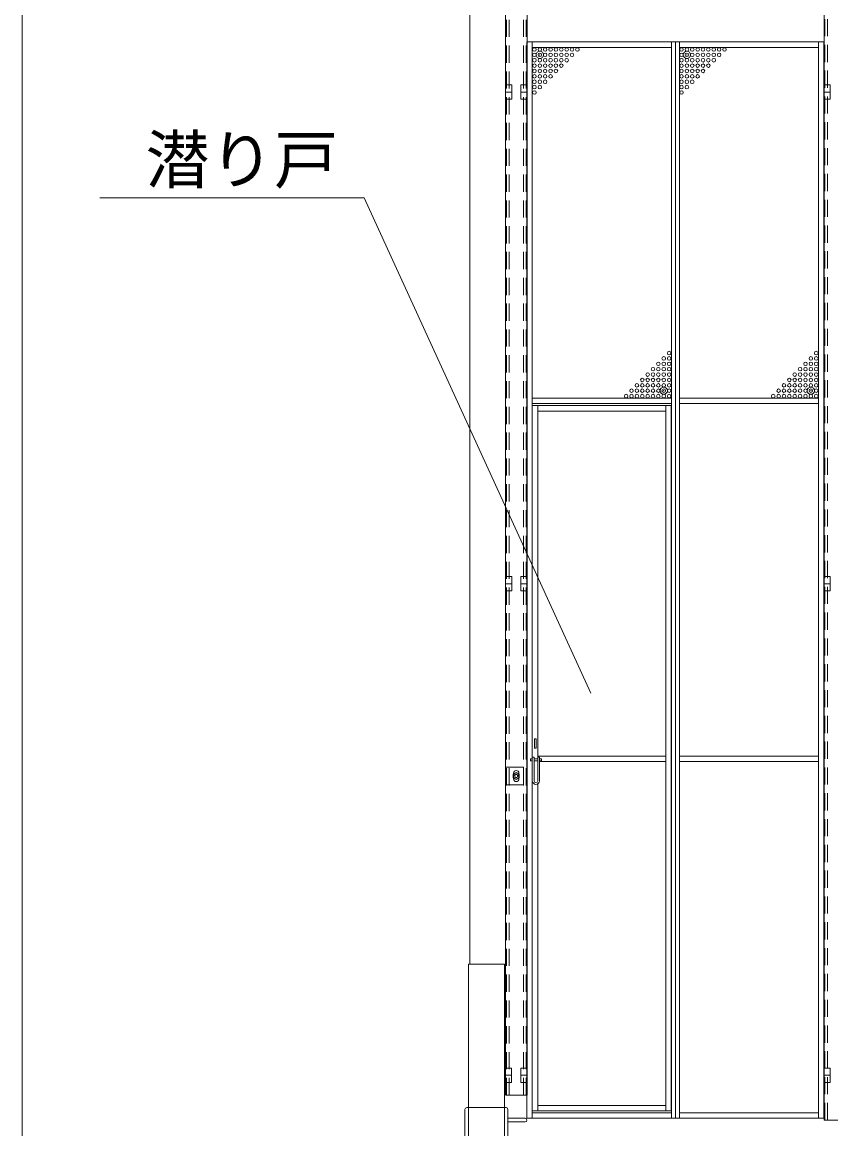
# Model space of a CAD drawing. Units: millimetres, scale not verified. Extents: x -10338 to 10338, y -7128 to 7128.
# Drawn here: x -10338 to -8081, y -4318 to -1231 of the extents above; entities that cross this region are included whole.
import ezdxf
from ezdxf.enums import TextEntityAlignment as Align

# ---------------------------------------------------------------- set-up
doc = ezdxf.new("R2010")
doc.units = ezdxf.units.MM
doc.header["$LTSCALE"] = 40
doc.header["$PDMODE"] = 32
doc.header["$PDSIZE"] = 20
doc.linetypes.add('DASHED1', pattern=[1.8, 1.2, -0.6])
for name, color, linetype, lineweight in [('0-0_0', 7, 'Continuous', 9), ('0-5_CYG-99', 7, 'Continuous', 9), ('0-9_TEXT', 7, 'Continuous', 9), ('0-A_ﾒッｼュﾊﾟﾈﾙ用ﾌﾞﾛッｸ', 7, 'Continuous', 9)]:
    doc.layers.add(name, color=color, linetype=linetype, lineweight=lineweight)
doc.styles.add('ＭＳ ゴシック', font='')
doc.styles.get('ＭＳ ゴシック').set_extended_font_data('MS Gothic')

msp = doc.modelspace()

# ---------------------------------------------------------------- linework, layer by layer
at = {"layer": '0-0_0'}
msp.add_line((-10338.45, 7127.75), (-10338.45, -7127.75), dxfattribs=at)
at = {"layer": '0-5_CYG-99'}
for p, q in [((-9089.25, 141.04), (-9089.25, -3858.96)), ((-8100.25, -4293.78), (-8100.25, -73.99)), ((-8989.25, -4223.78), (-8989.25, -258.96)), ((-8929.25, -4223.96), (-8929.25, -548.96)), ((-8929.55, -1285.98), (-8929.55, -4288.98)), ((-8100.55, -1285.98), (-8929.55, -1285.98)), ((-8914.55, -4288.98), (-8914.55, -1285.98)), ((-8526.05, -4288.98), (-8526.05, -1285.98)), ((-8515.05, -4288.98), (-8515.05, -1285.98)), ((-8504.05, -4288.98), (-8504.05, -1285.98)), ((-8115.55, -4288.98), (-8115.55, -1285.98)), ((-8100.55, -1285.98), (-8100.55, -4288.98)), ((-8526.05, -1300.98), (-8914.55, -1300.98)), ((-8504.05, -1300.98), (-8115.55, -1300.98)), ((-8988.95, -1405.98), (-8971.95, -1405.98)), ((-8929.55, -1405.98), (-8946.55, -1405.98)), ((-8100.55, -1405.98), (-8083.55, -1405.98)), ((-8971.95, -1425.98), (-8989.25, -1425.98)), ((-8946.55, -1425.98), (-8929.55, -1425.98)), ((-8083.55, -1425.98), (-8100.55, -1425.98)), ((-8526.05, -2279.98), (-8914.55, -2279.98)), ((-8504.05, -2279.98), (-8115.55, -2279.98)), ((-8526.05, -2294.98), (-8914.55, -2294.98)), ((-8526.45, -2300.62), (-8914.55, -2300.62)), ((-8899.36, -2300.62), (-8899.36, -3286.31)), ((-8541.64, -2315.62), (-8899.36, -2315.62)), ((-8541.64, -2300.62), (-8541.64, -4267.98)), ((-8526.45, -2300.62), (-8526.45, -4267.98)), ((-8504.05, -2294.98), (-8115.55, -2294.98)), ((-8989.25, -2777.48), (-8971.95, -2777.48)), ((-8971.95, -2777.48), (-8971.95, -2797.48)), ((-8946.55, -2797.48), (-8929.55, -2797.48)), ((-8914.52, -3291.37), (-8919.59, -3291.37)), ((-8909.46, -3286.31), (-8899.33, -3286.31)), ((-8899.33, -3291.37), (-8909.46, -3291.37)), ((-8541.64, -3278.2), (-8899.36, -3278.2)), ((-8899.36, -3291.37), (-8899.36, -3347.6)), ((-8894.26, -3286.31), (-8889.2, -3286.31)), ((-8541.64, -3293.2), (-8894.26, -3293.2)), ((-8504.05, -3278.2), (-8115.55, -3278.2)), ((-8504.05, -3293.2), (-8115.55, -3293.2)), ((-8939.25, -3308.96), (-8989.25, -3308.96)), ((-8966.75, -3325.96), (-8966.75, -3341.96)), ((-8951.75, -3325.96), (-8951.75, -3341.96)), ((-8939.25, -3308.96), (-8939.25, -3358.96)), ((-8989.25, -3358.96), (-8939.25, -3358.96)), ((-8899.36, -3355.87), (-8899.36, -4267.98)), ((-8972.25, -4148.98), (-8989.25, -4148.98)), ((-8972.25, -4168.98), (-8989.25, -4168.98)), ((-8929.55, -4168.98), (-8946.55, -4168.98)), ((-8929.25, -4223.96), (-8989.25, -4223.96)), ((-8995.66, -4258.97), (-9097.45, -4258.97)), ((-8992.45, -4258.96), (-9094.25, -4258.96)), ((-9092.45, -4358.96), (-9092.45, -4258.97)), ((-8992.46, -4258.97), (-8987.46, -4258.97)), ((-8992.45, -4358.96), (-8992.45, -4258.97)), ((-8541.64, -4252.98), (-8899.36, -4252.98)), ((-9102.45, -4263.97), (-9102.45, -4338.96)), ((-8982.46, -4263.97), (-8982.46, -4338.96)), ((-8982.46, -4288.97), (-8934.46, -4288.97)), ((-8100.55, -4288.98), (-8929.55, -4288.98)), ((-8526.45, -4267.98), (-8914.55, -4267.98)), ((-8526.05, -4273.98), (-8914.55, -4273.98)), ((-8504.05, -4273.98), (-8115.55, -4273.98)), ((-8934.46, -4298.96), (-8982.46, -4298.96)), ((-8100.25, -4293.99), (-8040.25, -4293.99))]:
    msp.add_line(p, q, dxfattribs=at)
at = {"layer": '0-5_CYG-99', "linetype": 'DASHED1'}
for p, q in [((-8097.95, -4293.99), (-8097.95, -73.99)), ((-8090.25, -4293.99), (-8090.25, -73.99)), ((-8986.95, -4223.96), (-8986.95, -548.96)), ((-8979.25, -4223.96), (-8979.25, -548.96)), ((-8939.25, -4223.96), (-8939.25, -548.96)), ((-8931.55, -4223.96), (-8931.55, -548.96))]:
    msp.add_line(p, q, dxfattribs=at)
at = {"layer": '0-5_CYG-99'}
for points in [[(-8989.25, -1445.98), (-8971.95, -1445.98), (-8971.95, -1405.98)], [(-8929.25, -1445.98), (-8946.55, -1445.98), (-8946.55, -1405.98)], [(-8083.55, -1405.98), (-8083.55, -1445.98), (-8100.25, -1445.98)], [(-8929.55, -2777.48), (-8946.55, -2777.48), (-8946.55, -2797.48)], [(-8100.55, -2777.48), (-8083.55, -2777.48), (-8083.55, -2797.48), (-8100.55, -2797.48)], [(-8989.25, -2817.48), (-8971.95, -2817.48), (-8971.95, -2797.48), (-8989.25, -2797.48)], [(-8929.25, -2817.48), (-8946.55, -2817.48), (-8946.55, -2797.48)], [(-8100.25, -2817.48), (-8083.55, -2817.48), (-8083.55, -2797.48)], [(-8919.59, -3291.37), (-8919.59, -3286.31), (-8914.52, -3286.31)], [(-8909.46, -3347.09), (-8909.46, -3281.24), (-8914.52, -3281.24), (-8914.52, -3347.09)], [(-8894.26, -3347.09), (-8894.26, -3281.24), (-8899.33, -3281.24), (-8899.33, -3347.09)], [(-8889.2, -3286.31), (-8889.2, -3291.37), (-8894.26, -3291.37)], [(-8992.45, -4258.96), (-8992.45, -3858.96), (-9092.45, -3858.96), (-9092.45, -4258.96)], [(-8989.25, -4188.98), (-8972.25, -4188.98), (-8972.25, -4148.98)], [(-8946.55, -4168.98), (-8946.55, -4148.98), (-8929.55, -4148.98)], [(-8100.55, -4168.98), (-8083.55, -4168.98), (-8083.55, -4148.98), (-8100.55, -4148.98)], [(-8929.25, -4188.98), (-8946.55, -4188.98), (-8946.55, -4168.98), (-8929.25, -4168.98)], [(-8100.25, -4188.98), (-8083.55, -4188.98), (-8083.55, -4168.98)]]:
    msp.add_lwpolyline(points, dxfattribs=at)
for points in [[(-8903.38, -3230.59), (-8903.38, -3255.92), (-8908.45, -3255.92), (-8908.45, -3230.59)], [(-8967.75, -3338.73), (-8967.75, -3328.92), (-8959.25, -3324.01), (-8950.75, -3328.92), (-8950.75, -3338.73), (-8959.25, -3343.64)]]:
    msp.add_lwpolyline(points, close=True, dxfattribs=at)
for radius in [8.5, 5, 5, 4.19]:
    msp.add_circle((-8959.25, -3333.82), radius, dxfattribs=at)
for centre, radius, start, end in [((-8959.25, -3325.96), 7.5, 0, 180), ((-8959.25, -3341.96), 7.5, 180, 0), ((-8904.4, -3347.09), 10.13, 180, 0), ((-8904.4, -3347.09), 5.06, 180, 0), ((-9097.45, -4263.97), 5, 90, 180), ((-8987.46, -4263.97), 5, 0, 90), ((-8934.46, -4293.97), 5, 270, 90)]:
    msp.add_arc(centre, radius, start, end, dxfattribs=at)
at = {"layer": '0-9_TEXT'}
for p in [(-10121.26, -1720.95), (-8751.49, -3103.05)]:
    msp.add_line(p, (-9383.43, -1720.95), dxfattribs=at)
at = {"layer": '0-A_ﾒッｼュﾊﾟﾈﾙ用ﾌﾞﾛッｸ'}
for centre in [(-8908.55, -1306.98), (-8908.55, -1321.98), (-8893.55, -1306.98), (-8893.55, -1321.98), (-8878.55, -1306.98), (-8878.55, -1321.98), (-8863.55, -1306.98), (-8863.55, -1321.98), (-8848.55, -1306.98), (-8848.55, -1321.98), (-8833.55, -1306.98), (-8833.55, -1321.98), (-8818.55, -1306.98), (-8818.55, -1321.98), (-8803.55, -1306.98), (-8803.55, -1321.98), (-8788.55, -1306.98), (-8498.05, -1306.98), (-8498.05, -1321.98), (-8483.05, -1306.98), (-8483.05, -1321.98), (-8468.05, -1306.98), (-8468.05, -1321.98), (-8453.05, -1306.98), (-8453.05, -1321.98), (-8438.05, -1306.98), (-8438.05, -1321.98), (-8423.05, -1306.98), (-8423.05, -1321.98), (-8408.05, -1306.98), (-8408.05, -1321.98), (-8393.05, -1306.98), (-8393.05, -1321.98), (-8378.05, -1306.98), (-8908.55, -1336.98), (-8908.55, -1351.98), (-8893.55, -1336.98), (-8893.55, -1351.98), (-8878.55, -1336.98), (-8878.55, -1351.98), (-8863.55, -1336.98), (-8863.55, -1351.98), (-8848.55, -1336.98), (-8848.55, -1351.98), (-8833.55, -1336.98), (-8833.55, -1351.98), (-8818.55, -1336.98), (-8498.05, -1336.98), (-8498.05, -1351.98), (-8483.05, -1336.98), (-8483.05, -1351.98), (-8468.05, -1336.98), (-8468.05, -1351.98), (-8453.05, -1336.98), (-8453.05, -1351.98), (-8438.05, -1336.98), (-8438.05, -1351.98), (-8423.05, -1336.98), (-8423.05, -1351.98), (-8408.05, -1336.98), (-8908.55, -1366.98), (-8908.55, -1381.98), (-8893.55, -1366.98), (-8893.55, -1381.98), (-8878.55, -1366.98), (-8878.55, -1381.98), (-8863.55, -1366.98), (-8863.55, -1381.98), (-8848.55, -1366.98), (-8498.05, -1366.98), (-8498.05, -1381.98), (-8483.05, -1366.98), (-8483.05, -1381.98), (-8468.05, -1366.98), (-8468.05, -1381.98), (-8453.05, -1366.98), (-8453.05, -1381.98), (-8438.05, -1366.98), (-8908.55, -1396.98), (-8908.55, -1411.98), (-8893.55, -1396.98), (-8893.55, -1411.98), (-8878.55, -1396.98), (-8498.05, -1396.98), (-8498.05, -1411.98), (-8483.05, -1396.98), (-8483.05, -1411.98), (-8468.05, -1396.98), (-8908.55, -1426.98), (-8498.05, -1426.98), (-8532.55, -2153.98), (-8122.05, -2153.98), (-8562.55, -2183.98), (-8547.55, -2168.98), (-8547.55, -2183.98), (-8532.55, -2168.98), (-8532.55, -2183.98), (-8152.05, -2183.98), (-8137.05, -2168.98), (-8137.05, -2183.98), (-8122.05, -2168.98), (-8122.05, -2183.98), (-8592.55, -2213.98), (-8577.55, -2198.98), (-8577.55, -2213.98), (-8562.55, -2198.98), (-8562.55, -2213.98), (-8547.55, -2198.98), (-8547.55, -2213.98), (-8532.55, -2198.98), (-8532.55, -2213.98), (-8182.05, -2213.98), (-8167.05, -2198.98), (-8167.05, -2213.98), (-8152.05, -2198.98), (-8152.05, -2213.98), (-8137.05, -2198.98), (-8137.05, -2213.98), (-8122.05, -2198.98), (-8122.05, -2213.98), (-8637.55, -2258.98), (-8622.55, -2243.98), (-8622.55, -2258.98), (-8607.55, -2228.98), (-8607.55, -2243.98), (-8607.55, -2258.98), (-8592.55, -2228.98), (-8592.55, -2243.98), (-8592.55, -2258.98), (-8577.55, -2228.98), (-8577.55, -2243.98), (-8577.55, -2258.98), (-8562.55, -2228.98), (-8562.55, -2243.98), (-8562.55, -2258.98), (-8547.55, -2228.98), (-8547.55, -2243.98), (-8547.55, -2258.98), (-8532.55, -2228.98), (-8532.55, -2243.98), (-8532.55, -2258.98), (-8227.05, -2258.98), (-8212.05, -2243.98), (-8212.05, -2258.98), (-8197.05, -2228.98), (-8197.05, -2243.98), (-8197.05, -2258.98), (-8182.05, -2228.98), (-8182.05, -2243.98), (-8182.05, -2258.98), (-8167.05, -2228.98), (-8167.05, -2243.98), (-8167.05, -2258.98), (-8152.05, -2228.98), (-8152.05, -2243.98), (-8152.05, -2258.98), (-8137.05, -2228.98), (-8137.05, -2243.98), (-8137.05, -2258.98), (-8122.05, -2228.98), (-8122.05, -2243.98), (-8122.05, -2258.98), (-8652.55, -2273.98), (-8637.55, -2273.98), (-8622.55, -2273.98), (-8607.55, -2273.98), (-8592.55, -2273.98), (-8577.55, -2273.98), (-8562.55, -2273.98), (-8547.55, -2273.98), (-8532.55, -2273.98), (-8242.05, -2273.98), (-8227.05, -2273.98), (-8212.05, -2273.98), (-8197.05, -2273.98), (-8182.05, -2273.98), (-8167.05, -2273.98), (-8152.05, -2273.98), (-8137.05, -2273.98), (-8122.05, -2273.98)]:
    msp.add_circle(centre, 5, dxfattribs=at)
for p in [(-8893.55, -1321.98), (-8483.05, -1321.98), (-8547.55, -2258.98), (-8137.05, -2258.98)]:
    msp.add_point(p, dxfattribs=at)

# ---------------------------------------------------------------- texts
at = {"layer": '0-9_TEXT', "style": 'ＭＳ ゴシック'}
msp.add_text('潜り戸', height=131.4, dxfattribs=at).set_placement((-9994.08, -1719.58), align=Align.BOTTOM_LEFT)

doc.saveas('drawing.dxf')
